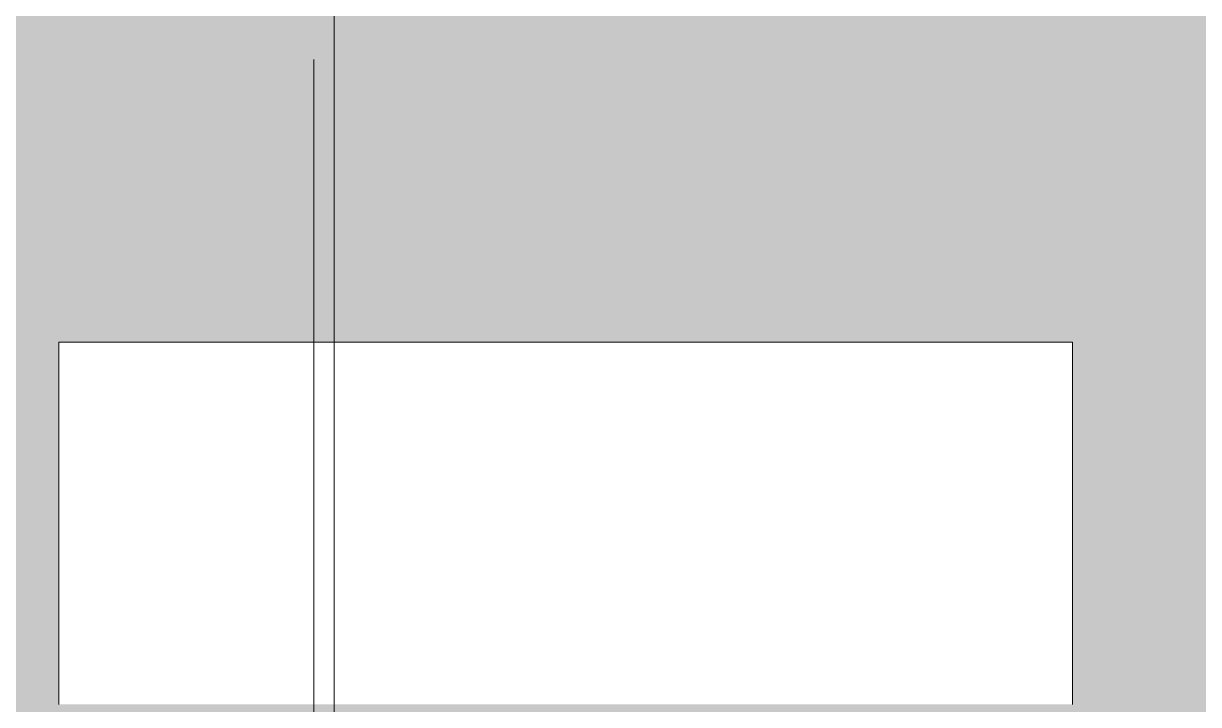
# Model space of a CAD drawing. Header units: metres. Extents: x -208 to 1512, y -277 to 123.
# Drawn here: x 826.214 to 828.219, y -14.15 to -12.988 of the extents above; entities that cross this region are included whole.
import ezdxf

# ---------------------------------------------------------------- set-up
doc = ezdxf.new("R2010")
doc.units = ezdxf.units.M
doc.header["$MEASUREMENT"] = 0
doc.linetypes.add('Wipeout_Contour', pattern=[1, 0, -1])
for name, color, linetype in [('325 Dachfenster', 7, 'Continuous'), ('330 Dachaufbau', 7, 'Continuous'), ('918 Lageplan Beschriftung.x', 7, 'Continuous')]:
    doc.layers.add(name, color=color, linetype=linetype)

# ---------------------------------------------------------------- blocks, each defined once
blk = doc.blocks.new('Dachfläche_65_5', base_point=(831.5173, -10.4))
at = {"layer": '330 Dachaufbau', "linetype": 'Continuous', "lineweight": 0, "true_color": 0x000000}
h = blk.add_hatch(color=18, dxfattribs=at)
h.paths.add_polyline_path([(831.5173, -13.585), (828.5723, -13.585), (828.5723, -11.155), (831.5173, -11.155), (831.5173, -10.4), (825.2954, -10.4), (825.3125, -15.07), (826.2744, -15.07), (826.2744, -14.228), (828.0244, -14.228), (828.0244, -15.07), (828.7028, -15.07), (828.7028, -14.228), (830.4528, -14.228), (830.4528, -15.07), (831.5173, -15.07)])
h.paths.add_polyline_path([(826.3203, -12.8025), (826.3203, -11.2013), (828.0203, -11.2013), (828.0203, -12.8025)], flags=0)
blk = doc.blocks.new('DF Marker 27[1472]_5', base_point=(826.7094, -14.9413))
at = {"layer": '325 Dachfenster', "color": 7, "linetype": 'Continuous', "lineweight": 13}
blk.add_line((826.7094, -18.6975), (826.7094, -13.0497), dxfattribs=at)
blk = doc.blocks.new('VELUX SlopeRoofBundle[44]_5', base_point=(825.2573, 0))
at = {"layer": '325 Dachfenster', "linetype": 'Continuous', "lineweight": 0}
blk.add_line((826.7094, -18.6975), (826.7094, -13.0497), dxfattribs=at)
at = {"layer": '325 Dachfenster', "color": 7, "lineweight": 13}
blk.add_blockref('DF Marker 27[1472]_5', (826.7094, -14.9413), dxfattribs=at)
blk = doc.blocks.new('Dachfläche_75_5', base_point=(828.0044, -14.8439))
at = {"color": 254, "linetype": 'Wipeout_Contour', "lineweight": 0, "ltscale": 3309.022053}
blk.add_wipeout([(826.2746, -13.5322), (826.2746, -14.1502), (828.0044, -14.1502), (828.0044, -13.5322)], dxfattribs=at).dxf.layer = '325 Dachfenster'
at = {"layer": '325 Dachfenster', "color": 7, "linetype": 'Continuous', "lineweight": 13, "true_color": 0xf4f4f4, "flags": 128}
for points in [[(826.2746, -14.1502), (826.2746, -13.5322)], [(828.0044, -13.5322), (826.2746, -13.5322)], [(828.0044, -13.5322), (828.0044, -14.1502)]]:
    blk.add_lwpolyline(points, dxfattribs=at)
at = {"layer": '325 Dachfenster', "linetype": 'Continuous', "lineweight": 0}
blk.add_blockref('VELUX SlopeRoofBundle[44]_5', (825.2573, 0), dxfattribs=at)
blk = doc.blocks.new('DF Marker 27[1474]_5', base_point=(826.7441, -12.78))
at = {"layer": '325 Dachfenster', "color": 7, "linetype": 'Continuous', "lineweight": 13}
blk.add_line((826.7441, -16.5363), (826.7441, -10.8884), dxfattribs=at)
blk = doc.blocks.new('VELUX SlopeRoofBundle[46]_5', base_point=(825.2573, 0))
at = {"layer": '325 Dachfenster', "linetype": 'Continuous', "lineweight": 0}
blk.add_line((826.7441, -16.5363), (826.7441, -10.8884), dxfattribs=at)
at = {"layer": '325 Dachfenster', "color": 7, "lineweight": 13}
blk.add_blockref('DF Marker 27[1474]_5', (826.7441, -12.78), dxfattribs=at)
blk = doc.blocks.new('Dachfläche_77_5', base_point=(828.0741, -12.8025))
at = {"layer": '325 Dachfenster', "linetype": 'Continuous', "lineweight": 0}
blk.add_blockref('VELUX SlopeRoofBundle[46]_5', (825.2573, 0), dxfattribs=at)

msp = doc.modelspace()

# ---------------------------------------------------------------- hatches: boundary and pattern name
at = {"layer": '918 Lageplan Beschriftung.x', "linetype": 'Continuous', "lineweight": 0, "true_color": 0x3f0000}
msp.add_hatch(color=18, dxfattribs=at).paths.add_polyline_path([(825.3125, -15.07), (830.6323, -15.07), (830.6323, -15.97), (838.8623, -15.97), (838.8623, -15.07), (844.1921, -15.07), (844.2425, 0.07), (838.3473, 0.07), (838.3473, 0.8), (831.1473, 0.8), (831.1473, 0.07), (825.257, 0.07)])

# ---------------------------------------------------------------- next in the draw order: block references
at = {"layer": '330 Dachaufbau', "color": 7, "linetype": 'Continuous', "lineweight": 18}
msp.add_blockref('Dachfläche_65_5', (831.5173, -10.4), dxfattribs=at)

# ---------------------------------------------------------------- next in the draw order: block references
at = {"layer": '325 Dachfenster', "color": 7, "linetype": 'Continuous', "lineweight": 13, "true_color": 0xf4f4f4}
msp.add_blockref('Dachfläche_75_5', (828.0044, -14.8439), dxfattribs=at)

# ---------------------------------------------------------------- next in the draw order: block references
msp.add_blockref('Dachfläche_77_5', (828.0741, -12.8025), dxfattribs=at)

doc.saveas('drawing.dxf')
